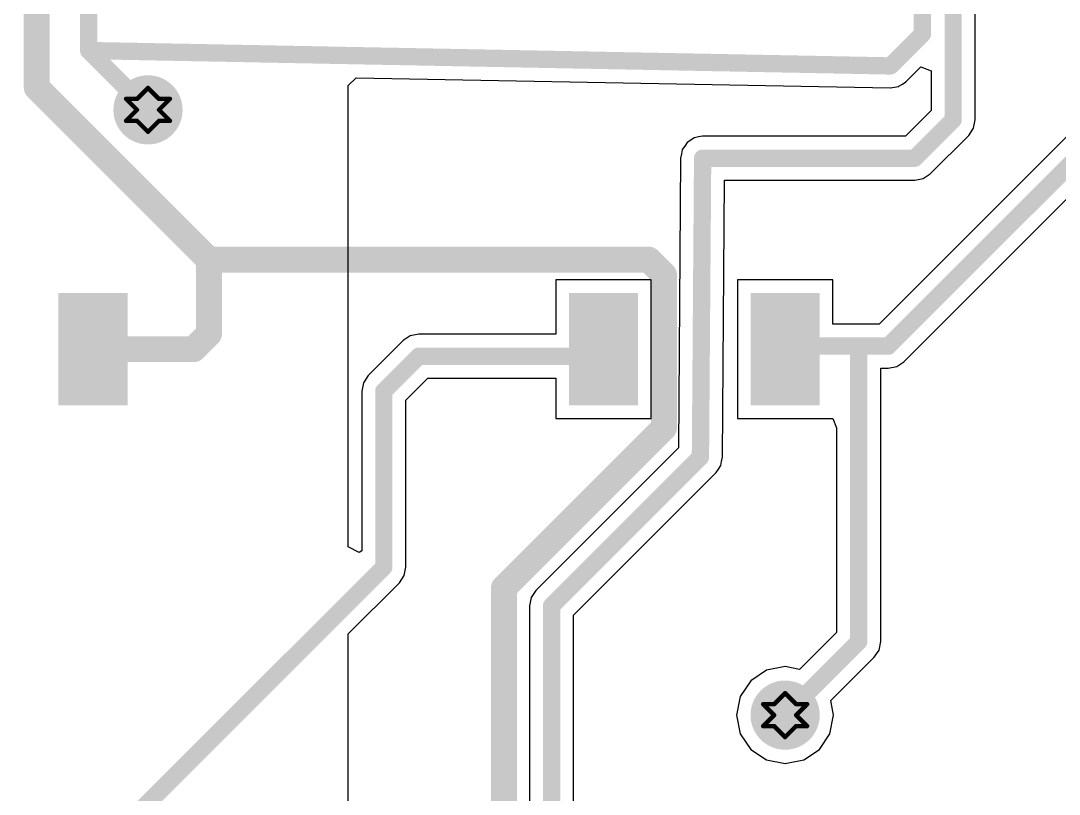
# Model space of a CAD drawing. Header units: millimetres. Extents: x 13 to 607, y 0 to 420.
# Drawn here: x 127.14 to 151.12, y 251.32 to 269.18 of the extents above; entities that cross this region are included whole.
import ezdxf

# ---------------------------------------------------------------- set-up
doc = ezdxf.new("R2010")
doc.units = ezdxf.units.MM
doc.layers.add('DrillDrawing', color=1, linetype='Continuous')
doc.layers.add('TopLayer', color=1, linetype='Continuous')

msp = doc.modelspace()

# ---------------------------------------------------------------- hatches: boundary and pattern name
at = {"layer": 'TopLayer'}
h = msp.add_hatch(color=1, dxfattribs=at)
edge = h.paths.add_edge_path()
edge.add_arc((130.0740254997509, 267.1231731709946), 0.7991522388059702, 0, 360)
for points in [[(128.0045901266858, 262.8952249620394), (129.6028996788664, 262.8952249620394), (129.6028996788664, 260.2979751112931), (128.0045901266858, 260.2979751112931)], [(141.3904459475307, 260.2979751112931), (139.7921363952337, 260.2979751112931), (139.7921363952337, 262.8952249620394), (141.3904459475307, 262.8952249620394)], [(145.586045947508, 260.2979751112931), (143.9877363953274, 260.2979751112931), (143.9877363953274, 262.8952249620394), (145.586045947508, 262.8952249620394)]]:
    msp.add_hatch(color=1, dxfattribs=at).paths.add_polyline_path(points)
h = msp.add_hatch(color=1, dxfattribs=at)
edge = h.paths.add_edge_path()
edge.add_arc((144.7868911713595, 253.1456209321886), 0.7991522388059702, 0, 360)

# ---------------------------------------------------------------- linework, layer by layer
at = {"layer": 'DrillDrawing', "const_width": 0.1014925373134329}
for points in [[(129.8202941563442, 267.3769045142781), (130.0740254996282, 267.6306358575617)], [(130.0740254996282, 267.6306358575617), (130.3277568429123, 267.3769045142781)], [(129.5665628130602, 267.3769045142781), (129.8202941563442, 267.1231731709947)], [(129.5665628130602, 267.3769045142781), (129.8202941563442, 267.3769045142781)], [(130.3277568429123, 267.3769045142781), (130.5814881861963, 267.3769045142781)], [(130.3277568429123, 267.1231731709947), (130.5814881861963, 267.3769045142781)], [(129.5665628130602, 266.8694418277111), (129.8202941563442, 267.1231731709947)], [(130.3277568429123, 267.1231731709947), (130.5814881861963, 266.8694418277111)], [(129.5665628130602, 266.8694418277111), (129.8202941563442, 266.8694418277111)], [(129.8202941563442, 266.8694418277111), (130.0740254996282, 266.6157104844273)], [(130.0740254996282, 266.6157104844273), (130.3277568429123, 266.8694418277111)], [(130.3277568429123, 266.8694418277111), (130.5814881861963, 266.8694418277111)], [(144.5331598279819, 253.3993522754723), (144.7868911712659, 253.6530836187556)], [(144.7868911712659, 253.6530836187556), (145.04062251455, 253.3993522754723)], [(144.2794284846979, 253.3993522754723), (144.5331598279819, 253.1456209321886)], [(144.2794284846979, 253.3993522754723), (144.5331598279819, 253.3993522754723)], [(145.04062251455, 253.3993522754723), (145.294353857834, 253.3993522754723)], [(145.04062251455, 253.1456209321886), (145.294353857834, 253.3993522754723)], [(144.2794284846979, 252.8918895889049), (144.5331598279819, 253.1456209321886)], [(145.04062251455, 253.1456209321886), (145.294353857834, 252.8918895889049)], [(144.2794284846979, 252.8918895889049), (144.5331598279819, 252.8918895889049)], [(144.5331598279819, 252.8918895889049), (144.7868911712659, 252.6381582456215)], [(144.7868911712659, 252.6381582456215), (145.04062251455, 252.8918895889049)], [(145.04062251455, 252.8918895889049), (145.294353857834, 252.8918895889049)]]:
    msp.add_lwpolyline(points, dxfattribs=at)
at = {"layer": 'DrillDrawing', "const_width": 0.05074626865671643}
for points in [[(130.0486523652955, 267.6306358575617, 1), (130.099398633961, 267.6306358575617, 1)], [(130.0486523652955, 267.6306358575617, 1), (130.099398633961, 267.6306358575617, 1)], [(129.5411896787274, 267.3769045142781, 1), (129.591935947393, 267.3769045142781, 1)], [(129.5411896787274, 267.3769045142781, 1), (129.591935947393, 267.3769045142781, 1)], [(129.7949210220187, 267.3769045142781, 1), (129.845667290677, 267.3769045142781, 1)], [(129.7949210220187, 267.3769045142781, 1), (129.845667290677, 267.3769045142781, 1)], [(130.3023837085868, 267.3769045142781, 1), (130.3531299772378, 267.3769045142781, 1)], [(130.3023837085868, 267.3769045142781, 1), (130.3531299772378, 267.3769045142781, 1)], [(130.5561150518708, 267.3769045142781, 1), (130.6068613205218, 267.3769045142781, 1)], [(130.5561150518708, 267.3769045142781, 1), (130.6068613205218, 267.3769045142781, 1)], [(129.7949210220187, 267.1231731709947, 1), (129.845667290677, 267.1231731709947, 1)], [(129.7949210220187, 267.1231731709947, 1), (129.845667290677, 267.1231731709947, 1)], [(130.3023837085868, 267.1231731709947, 1), (130.3531299772378, 267.1231731709947, 1)], [(130.3023837085868, 267.1231731709947, 1), (130.3531299772378, 267.1231731709947, 1)], [(129.5411896787274, 266.8694418277111, 1), (129.591935947393, 266.8694418277111, 1)], [(129.5411896787274, 266.8694418277111, 1), (129.591935947393, 266.8694418277111, 1)], [(129.7949210220187, 266.8694418277111, 1), (129.845667290677, 266.8694418277111, 1)], [(129.7949210220187, 266.8694418277111, 1), (129.845667290677, 266.8694418277111, 1)], [(130.3023837085868, 266.8694418277111, 1), (130.3531299772378, 266.8694418277111, 1)], [(130.3023837085868, 266.8694418277111, 1), (130.3531299772378, 266.8694418277111, 1)], [(130.5561150518708, 266.8694418277111, 1), (130.6068613205218, 266.8694418277111, 1)], [(130.5561150518708, 266.8694418277111, 1), (130.6068613205218, 266.8694418277111, 1)], [(130.0486523652955, 266.6157104844273, 1), (130.099398633961, 266.6157104844273, 1)], [(130.0486523652955, 266.6157104844273, 1), (130.099398633961, 266.6157104844273, 1)], [(144.7615180369405, 253.6530836187556, 1), (144.8122643055987, 253.6530836187556, 1)], [(144.7615180369405, 253.6530836187556, 1), (144.8122643055987, 253.6530836187556, 1)], [(144.2540553503724, 253.3993522754723, 1), (144.3048016190307, 253.3993522754723, 1)], [(144.2540553503724, 253.3993522754723, 1), (144.3048016190307, 253.3993522754723, 1)], [(144.5077866936564, 253.3993522754723, 1), (144.5585329623147, 253.3993522754723, 1)], [(144.5077866936564, 253.3993522754723, 1), (144.5585329623147, 253.3993522754723, 1)], [(145.0152493802245, 253.3993522754723, 1), (145.0659956488755, 253.3993522754723, 1)], [(145.0152493802245, 253.3993522754723, 1), (145.0659956488755, 253.3993522754723, 1)], [(145.2689807235085, 253.3993522754723, 1), (145.3197269921667, 253.3993522754723, 1)], [(145.2689807235085, 253.3993522754723, 1), (145.3197269921667, 253.3993522754723, 1)], [(144.5077866936564, 253.1456209321886, 1), (144.5585329623147, 253.1456209321886, 1)], [(144.5077866936564, 253.1456209321886, 1), (144.5585329623147, 253.1456209321886, 1)], [(145.0152493802245, 253.1456209321886, 1), (145.0659956488755, 253.1456209321886, 1)], [(145.0152493802245, 253.1456209321886, 1), (145.0659956488755, 253.1456209321886, 1)], [(144.2540553503724, 252.8918895889049, 1), (144.3048016190307, 252.8918895889049, 1)], [(144.2540553503724, 252.8918895889049, 1), (144.3048016190307, 252.8918895889049, 1)], [(144.5077866936564, 252.8918895889049, 1), (144.5585329623147, 252.8918895889049, 1)], [(144.5077866936564, 252.8918895889049, 1), (144.5585329623147, 252.8918895889049, 1)], [(145.0152493802245, 252.8918895889049, 1), (145.0659956488755, 252.8918895889049, 1)], [(145.0152493802245, 252.8918895889049, 1), (145.0659956488755, 252.8918895889049, 1)], [(145.2689807235085, 252.8918895889049, 1), (145.3197269921667, 252.8918895889049, 1)], [(145.2689807235085, 252.8918895889049, 1), (145.3197269921667, 252.8918895889049, 1)], [(144.7615180369405, 252.6381582456215, 1), (144.8122643055987, 252.6381582456215, 1)], [(144.7615180369405, 252.6381582456215, 1), (144.8122643055987, 252.6381582456215, 1)]]:
    msp.add_lwpolyline(points, format="xyb", close=True, dxfattribs=at)
at = {"layer": 'TopLayer'}
for p, q in [((149.1760019175355, 266.8948149620395), (149.1760019175355, 305.8946316784574)), ((153.1441216190298, 268.3625289918899), (146.9575171414191, 262.1759245142783)), ((147.5805747533606, 267.7780030217409), (147.9230765444019, 268.1205048127855)), ((147.9230765444019, 268.1205048127855), (148.1574938578426, 268.0234018277108)), ((134.6975434100761, 267.6878269023377), (134.8786720667933, 267.8655149620395)), ((134.8786720667933, 267.8655149620395), (147.2107105742554, 267.6289358575617)), ((148.1574938578426, 268.0234018277108), (148.1574938578426, 267.1057570515916)), ((134.6975434100761, 257.0328358575618), (134.6975434100761, 267.6878269023377)), ((147.2107105742554, 267.6289358575617), (147.2156075891773, 267.6298137680096)), ((147.2156075891773, 267.6298137680096), (147.2204792309723, 267.6288445142782)), ((147.2204792309723, 267.6288445142782), (147.3131469921656, 267.6472755590544)), ((147.3131469921656, 267.6472755590544), (147.4062968429145, 267.6639558575617)), ((147.4062968429145, 267.6639558575617), (147.4104834100737, 267.6666403351737)), ((147.4104834100737, 267.6666403351737), (147.4153652011238, 267.6676095889052)), ((147.4153652011238, 267.6676095889052), (147.4940371414206, 267.7201776486065)), ((147.4940371414206, 267.7201776486065), (147.5736022160501, 267.7711624247257)), ((147.5285496787339, 261.3065749620393), (153.8643126638064, 267.6423379471141)), ((147.5736022160501, 267.7711624247257), (147.5764440070936, 267.7752424247259)), ((147.5764440070936, 267.7752424247259), (147.5805747533606, 267.7780030217409)), ((148.1574938578426, 267.1057570515916), (147.5677511712649, 266.5160092903977)), ((149.0268434100737, 266.5347143650242), (149.1372368429085, 266.6999340665171)), ((149.1372368429085, 266.6999340665171), (149.1760019175355, 266.8948149620395)), ((142.6056896787279, 266.4230522754721), (142.524236842911, 266.3694895889049)), ((142.6867923652982, 266.4772442157707), (142.6056896787279, 266.4230522754721)), ((142.6886649026139, 266.4776146635319), (142.6867923652982, 266.4772442157707)), ((142.6902583354469, 266.4786651112931), (142.6886649026139, 266.4776146635319)), ((142.7862854996285, 266.497035260547), (142.6902583354469, 266.4786651112931)), ((142.8816732608258, 266.5160092903977), (142.7862854996285, 266.497035260547)), ((147.5677511712649, 266.5160092903977), (142.8816732608258, 266.5160092903977)), ((148.1387837085796, 265.6466597381587), (149.0268434100737, 266.5347143650242)), ((142.4111843055954, 266.2016361560691), (142.3921392309723, 266.1058931709945)), ((142.4122449026119, 266.2032245142782), (142.4111843055954, 266.2016361560691)), ((142.4126305742549, 266.2050919769646), (142.4122449026119, 266.2032245142782)), ((142.4673857981408, 266.2857480963676), (142.4126305742549, 266.2050919769646)), ((142.5215777384303, 266.366850782935), (142.4673857981408, 266.2857480963676)), ((142.5231660966467, 266.3679113799496), (142.5215777384303, 266.366850782935)), ((142.524236842911, 266.3694895889049), (142.5231660966467, 266.3679113799496)), ((142.3724344548547, 266.0105003351737), (142.3232207235062, 259.3177474993527)), ((142.3921392309723, 266.1058931709945), (142.3724344548547, 266.0105003351737)), ((143.3401657981314, 259.1015176486064), (143.3871974399237, 265.497501230696)), ((143.3871974399237, 265.497501230696), (147.7786881861986, 265.497501230696)), ((147.7786881861986, 265.497501230696), (147.9735741563429, 265.536266305323)), ((147.9735741563429, 265.536266305323), (148.1387837085796, 265.6466597381587)), ((141.6901254996275, 263.1949045142783), (139.4924568429134, 263.1949045142783)), ((139.4924568429134, 263.1949045142783), (139.4924568429134, 261.9424510814422)), ((141.6901254996275, 259.9982955590543), (141.6901254996275, 263.1949045142783)), ((145.8857254996266, 263.1949045142783), (143.6880568429125, 263.1949045142783)), ((143.6880568429125, 263.1949045142783), (143.6880568429125, 259.9982955590543)), ((145.8857254996266, 262.1759245142783), (145.8857254996266, 263.1949045142783)), ((146.9575171414191, 262.1759245142783), (145.8857254996266, 262.1759245142783)), ((136.1302678876902, 261.9036860068156), (135.9650583354534, 261.7932925739798)), ((136.3251538578344, 261.9424510814422), (136.1302678876902, 261.9036860068156)), ((139.4924568429134, 261.9424510814422), (136.3251538578344, 261.9424510814422)), ((135.9650583354534, 261.7932925739798), (135.1595120667927, 260.987746305323)), ((146.9943132608252, 254.8437889918901), (146.9943132608252, 261.1574164545766)), ((146.9943132608252, 261.1574164545766), (147.1684541563456, 261.1574164545766)), ((147.1684541563456, 261.1574164545766), (147.3633401264971, 261.1961815292036)), ((147.3633401264971, 261.1961815292036), (147.5285496787339, 261.3065749620393)), ((135.1595120667927, 260.987746305323), (135.0491186339579, 260.822536753084)), ((136.0288616190311, 260.4167137680095), (136.5360908727609, 260.9239430217409)), ((136.5360908727609, 260.9239430217409), (139.4924568429134, 260.9239430217409)), ((139.4924568429134, 260.9239430217409), (139.4924568429134, 259.9982955590543)), ((135.0491186339579, 260.822536753084), (135.0103535593309, 260.627650782935)), ((135.0103535593309, 260.627650782935), (135.0103535593309, 256.9388131709946)), ((136.0288616190311, 256.5640925739796), (136.0288616190311, 260.4167137680095)), ((139.4924568429134, 259.9982955590543), (141.6901254996275, 259.9982955590543)), ((143.6880568429125, 259.9982955590543), (145.8857204249954, 259.9982955590543)), ((145.8857204249954, 259.9982955590543), (145.9758052011177, 259.781872872487)), ((145.9758052011177, 259.781872872487), (145.9758052011177, 255.0547260068156)), ((142.3232207235062, 259.3177474993527), (139.0324723652968, 256.0269991411437)), ((143.3014159473834, 258.9103767530842), (143.3204762459001, 259.0061907829349)), ((143.3204762459001, 259.0061907829349), (143.3401657981314, 259.1015176486064)), ((143.1910225145559, 258.7451672008452), (143.2453210220203, 258.8264272008454)), ((143.2453210220203, 258.8264272008454), (143.2999696787312, 258.9069260068155)), ((143.2999696787312, 258.9069260068155), (143.3003553503742, 258.908788394875)), ((143.3003553503742, 258.908788394875), (143.3014159473834, 258.9103767530842)), ((139.9018219175425, 255.4559666038302), (143.1910225145559, 258.7451672008452)), ((134.9512747533601, 256.8986069023379), (134.6975434100761, 257.0328358575618)), ((135.0103535593309, 256.9388131709946), (134.9512747533601, 256.8986069023379)), ((135.8797081862005, 256.2039970515916), (135.9900965444041, 256.3692116784571)), ((135.9900965444041, 256.3692116784571), (136.0288616190311, 256.5640925739796)), ((134.6975434100761, 255.0218322754723), (135.8797081862005, 256.2039970515916)), ((139.0324723652968, 256.0269991411437), (138.9220789324619, 255.8617895889051)), ((138.9220789324619, 255.8617895889051), (138.8833138578349, 255.6669036187558)), ((138.8833138578349, 255.6669036187558), (138.8833138578349, 241.3851680963677)), ((139.9018219175425, 246.6767961560693), (139.9018219175425, 255.4559666038302)), ((134.6975434100761, 247.7411077978603), (134.6975434100761, 255.0218322754723)), ((145.9758052011177, 255.0547260068156), (145.1206696787351, 254.1995904844273)), ((146.9555481861909, 254.6489030217408), (146.9943132608252, 254.8437889918901)), ((145.8408607235116, 253.4793994396511), (146.8451547533634, 254.4836934695022)), ((146.8451547533634, 254.4836934695022), (146.9555481861909, 254.6489030217408)), ((144.7868911712659, 254.2659818277108), (144.358146096639, 254.1806976486067)), ((145.1206696787351, 254.1995904844273), (144.7868911712659, 254.2659818277108)), ((144.358146096639, 254.1806976486067), (143.9946759473907, 253.9378361560694)), ((143.9946759473907, 253.9378361560694), (143.7518144548532, 253.5743660068156)), ((143.7518144548532, 253.5743660068156), (143.6665302757476, 253.1456209321886)), ((145.9072520667916, 253.1456209321886), (145.8408607235116, 253.4793994396511)), ((143.6665302757476, 253.1456209321886), (143.7518144548532, 252.7168758575619)), ((145.821967887686, 252.7168758575619), (145.9072520667916, 253.1456209321886)), ((143.7518144548532, 252.7168758575619), (143.9946759473907, 252.3534057083082)), ((145.5791063951485, 252.3534057083082), (145.821967887686, 252.7168758575619)), ((143.9946759473907, 252.3534057083082), (144.358146096639, 252.1105442157708)), ((145.2156362458929, 252.1105442157708), (145.5791063951485, 252.3534057083082)), ((144.358146096639, 252.1105442157708), (144.7868911712659, 252.0252600366663)), ((144.7868911712659, 252.0252600366663), (145.2156362458929, 252.1105442157708))]:
    msp.add_line(p, q, dxfattribs=at)
for points, const_width in [([(148.6667478876854, 266.8948149620395), (148.6667478876854, 307.4555970515914)], 0.3995761194029852), ([(147.9563001264916, 268.8739194396511), (147.9563001264916, 293.8827970515916)], 0.3995761194029852), ([(127.5055538578392, 267.6383543650245), (127.5055538578392, 272.930576156069)], 0.5993641791044777), ([(128.7038762458989, 268.4933224247258), (128.7038762458989, 270.7868507829349)], 0.3995761194029852), ([(147.2204792309723, 268.1380985441289), (147.9563001264916, 268.8739194396511)], 0.3995761194029852), ([(147.1684541563456, 261.6666704844273), (154.2907843055957, 268.7890006336813)], 0.3995761194029852), ([(128.7038762458989, 268.4933224247258), (147.2204792309723, 268.1380985441289)], 0.3995761194029852), ([(128.7038762458989, 268.4933224247258), (130.0740254996282, 267.1231731709947)], 0.3995761194029852), ([(127.5055538578392, 267.6383543650245), (131.4817371414185, 263.6621710814425)], 0.5993641791044777), ([(147.7786881861986, 266.0067552605467), (148.6667478876854, 266.8948149620395)], 0.3995761194029852), ([(142.8309269921603, 259.1052627232334), (142.8816732608258, 266.0067552605467)], 0.3995761194029852), ([(142.8816732608258, 266.0067552605467), (147.7786881861986, 266.0067552605467)], 0.3995761194029852), ([(131.4817371414185, 261.9477033202483), (131.4817371414185, 263.6621710814425)], 0.5993641791044777), ([(131.4817371414185, 263.6621710814425), (141.6387550518641, 263.6621710814425)], 0.5993641791044777), ([(141.6387550518641, 263.6621710814425), (141.9898583354454, 263.3110677978603)], 0.5993641791044777), ([(141.9898583354454, 259.7812030217409), (141.9898583354454, 263.3110677978603)], 0.5993641791044777), ([(131.1306338578372, 261.5966000366661), (131.4817371414185, 261.9477033202483)], 0.5993641791044777), ([(128.8037449026171, 261.5966000366661), (131.1306338578372, 261.5966000366661)], 0.5993641791044777), ([(144.7868911712659, 261.5966000366661), (144.85696161903, 261.6666704844273)], 0.3995761194029852), ([(144.85696161903, 261.6666704844273), (146.4850592309678, 261.6666704844273)], 0.3995761194029852), ([(146.4850592309678, 261.6666704844273), (147.1684541563456, 261.6666704844273)], 0.3995761194029852), ([(146.4850592309678, 254.8437889918901), (146.4850592309678, 261.6666704844273)], 0.3995761194029852), ([(135.519607589181, 260.627650782935), (136.3251538578344, 261.4331970515916)], 0.3995761194029852), ([(136.3251538578344, 261.4331970515916), (140.5912911712668, 261.4331970515916)], 0.3995761194029852), ([(140.5912911712668, 261.4331970515916), (140.5912911712668, 261.5966000366661)], 0.3995761194029852), ([(135.519607589181, 256.5640925739796), (135.519607589181, 260.627650782935)], 0.3995761194029852), ([(138.2937335593317, 256.0850782456214), (141.9898583354454, 259.7812030217409)], 0.5993641791044777), ([(139.3925678876851, 255.6669036187558), (142.8309269921603, 259.1052627232334)], 0.3995761194029852), ([(126.7443598279798, 247.7888448127858), (135.519607589181, 256.5640925739796)], 0.3995761194029852), ([(138.2937335593317, 240.4006651112929), (138.2937335593317, 256.0850782456214)], 0.5993641791044777), ([(139.3925678876851, 241.3851680963677), (139.3925678876851, 255.6669036187558)], 0.3995761194029852), ([(144.7868911712659, 253.1456209321886), (146.4850592309678, 254.8437889918901)], 0.3995761194029852)]:
    msp.add_lwpolyline(points, dxfattribs=dict(at, const_width=const_width))
for points, const_width in [([(147.8564060966393, 268.8739194396511, 1), (148.0561941563439, 268.8739194396511, 1)], 0.1997880597014926), ([(147.8564060966393, 268.8739194396511, 1), (148.0561941563439, 268.8739194396511, 1)], 0.1997880597014926), ([(128.6039822160466, 268.4933224247258, 1), (128.8037702757439, 268.4933224247258, 1)], 0.1997880597014926), ([(128.6039822160466, 268.4933224247258, 1), (128.8037702757439, 268.4933224247258, 1)], 0.1997880597014926), ([(128.6039822160466, 268.4933224247258, 1), (128.8037702757439, 268.4933224247258, 1)], 0.1997880597014926), ([(147.12058520112, 268.1380985441289, 1), (147.3203732608246, 268.1380985441289, 1)], 0.1997880597014926), ([(147.12058520112, 268.1380985441289, 1), (147.3203732608246, 268.1380985441289, 1)], 0.1997880597014926), ([(127.3557153503727, 267.6383543650245, 1), (127.6553923652984, 267.6383543650245, 1)], 0.2996820895522389), ([(127.3557153503727, 267.6383543650245, 1), (127.6553923652984, 267.6383543650245, 1)], 0.2996820895522389), ([(129.974131469776, 267.1231731709947, 1), (130.1739195294805, 267.1231731709947, 1)], 0.1997880597014926), ([(148.5668538578331, 266.8948149620395, 1), (148.7666419175377, 266.8948149620395, 1)], 0.1997880597014926), ([(148.5668538578331, 266.8948149620395, 1), (148.7666419175377, 266.8948149620395, 1)], 0.1997880597014926), ([(142.7817792309663, 266.0067552605467, 1), (142.9815672906709, 266.0067552605467, 1)], 0.1997880597014926), ([(142.7817792309663, 266.0067552605467, 1), (142.9815672906709, 266.0067552605467, 1)], 0.1997880597014926), ([(147.6787941563391, 266.0067552605467, 1), (147.8785822160436, 266.0067552605467, 1)], 0.1997880597014926), ([(147.6787941563391, 266.0067552605467, 1), (147.8785822160436, 266.0067552605467, 1)], 0.1997880597014926), ([(131.3318986339593, 263.6621710814425, 1), (131.631575648885, 263.6621710814425, 1)], 0.2996820895522389), ([(131.3318986339593, 263.6621710814425, 1), (131.631575648885, 263.6621710814425, 1)], 0.2996820895522389), ([(131.3318986339593, 263.6621710814425, 1), (131.631575648885, 263.6621710814425, 1)], 0.2996820895522389), ([(141.4889165444048, 263.6621710814425, 1), (141.7885935593305, 263.6621710814425, 1)], 0.2996820895522389), ([(141.4889165444048, 263.6621710814425, 1), (141.7885935593305, 263.6621710814425, 1)], 0.2996820895522389), ([(141.8400198279862, 263.3110677978603, 1), (142.1396968429119, 263.3110677978603, 1)], 0.2996820895522389), ([(141.8400198279862, 263.3110677978603, 1), (142.1396968429119, 263.3110677978603, 1)], 0.2996820895522389), ([(131.3318986339593, 261.9477033202483, 1), (131.631575648885, 261.9477033202483, 1)], 0.2996820895522389), ([(131.3318986339593, 261.9477033202483, 1), (131.631575648885, 261.9477033202483, 1)], 0.2996820895522389), ([(128.6539063951506, 261.5966000366661, 1), (128.9535834100763, 261.5966000366661, 1)], 0.2996820895522389), ([(130.9807953503779, 261.5966000366661, 1), (131.2804723652964, 261.5966000366661, 1)], 0.2996820895522389), ([(130.9807953503779, 261.5966000366661, 1), (131.2804723652964, 261.5966000366661, 1)], 0.2996820895522389), ([(144.7570675891777, 261.6666704844273, 1), (144.9568556488823, 261.6666704844273, 1)], 0.1997880597014926), ([(144.7570675891777, 261.6666704844273, 1), (144.9568556488823, 261.6666704844273, 1)], 0.1997880597014926), ([(146.3851652011228, 261.6666704844273, 1), (146.5849532608201, 261.6666704844273, 1)], 0.1997880597014926), ([(146.3851652011228, 261.6666704844273, 1), (146.5849532608201, 261.6666704844273, 1)], 0.1997880597014926), ([(146.3851652011228, 261.6666704844273, 1), (146.5849532608201, 261.6666704844273, 1)], 0.1997880597014926), ([(147.0685601264933, 261.6666704844273, 1), (147.2683481861906, 261.6666704844273, 1)], 0.1997880597014926), ([(147.0685601264933, 261.6666704844273, 1), (147.2683481861906, 261.6666704844273, 1)], 0.1997880597014926), ([(136.2252598279821, 261.4331970515916, 1), (136.4250478876867, 261.4331970515916, 1)], 0.1997880597014926), ([(136.2252598279821, 261.4331970515916, 1), (136.4250478876867, 261.4331970515916, 1)], 0.1997880597014926), ([(140.4913971414218, 261.5966000366661, 1), (140.6911852011191, 261.5966000366661, 1)], 0.1997880597014926), ([(140.4913971414218, 261.4331970515916, 1), (140.6911852011191, 261.4331970515916, 1)], 0.1997880597014926), ([(140.4913971414218, 261.4331970515916, 1), (140.6911852011191, 261.4331970515916, 1)], 0.1997880597014926), ([(144.6869971414209, 261.5966000366661, 1), (144.8867852011255, 261.5966000366661, 1)], 0.1997880597014926), ([(135.4197135593287, 260.627650782935, 1), (135.6195016190333, 260.627650782935, 1)], 0.1997880597014926), ([(135.4197135593287, 260.627650782935, 1), (135.6195016190333, 260.627650782935, 1)], 0.1997880597014926), ([(141.8400198279862, 259.7812030217409, 1), (142.1396968429119, 259.7812030217409, 1)], 0.2996820895522389), ([(141.8400198279862, 259.7812030217409, 1), (142.1396968429119, 259.7812030217409, 1)], 0.2996820895522389), ([(142.7310329623153, 259.1052627232334, 1), (142.9308210220199, 259.1052627232334, 1)], 0.1997880597014926), ([(142.7310329623153, 259.1052627232334, 1), (142.9308210220199, 259.1052627232334, 1)], 0.1997880597014926), ([(135.4197135593287, 256.5640925739796, 1), (135.6195016190333, 256.5640925739796, 1)], 0.1997880597014926), ([(135.4197135593287, 256.5640925739796, 1), (135.6195016190333, 256.5640925739796, 1)], 0.1997880597014926), ([(138.1438950518652, 256.0850782456214, 1), (138.4435720667909, 256.0850782456214, 1)], 0.2996820895522389), ([(138.1438950518652, 256.0850782456214, 1), (138.4435720667909, 256.0850782456214, 1)], 0.2996820895522389), ([(139.29267385784, 255.6669036187558, 1), (139.4924619175374, 255.6669036187558, 1)], 0.1997880597014926), ([(139.29267385784, 255.6669036187558, 1), (139.4924619175374, 255.6669036187558, 1)], 0.1997880597014926), ([(146.3851652011228, 254.8437889918901, 1), (146.5849532608201, 254.8437889918901, 1)], 0.1997880597014926), ([(146.3851652011228, 254.8437889918901, 1), (146.5849532608201, 254.8437889918901, 1)], 0.1997880597014926), ([(144.6869971414209, 253.1456209321886, 1), (144.8867852011255, 253.1456209321886, 1)], 0.1997880597014926)]:
    msp.add_lwpolyline(points, format="xyb", close=True, dxfattribs=dict(at, const_width=const_width))

doc.saveas('drawing.dxf')
